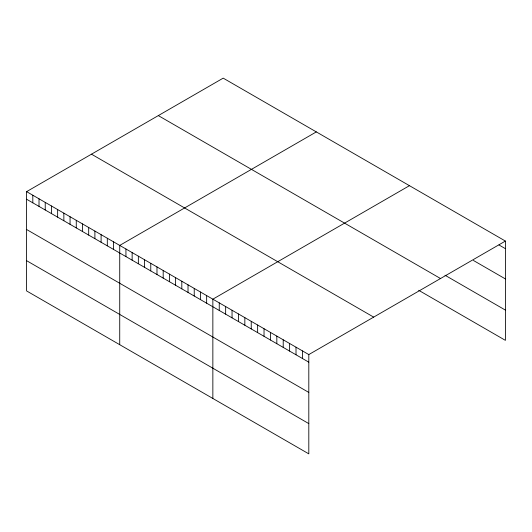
<?xml version="1.0" encoding="UTF-8"?>
<svg xmlns="http://www.w3.org/2000/svg" width="532" height="532" viewBox="0 0 532 532"><rect width="100%" height="100%" fill="white"/><g stroke="black" fill="none" stroke-linecap="round" stroke-linejoin="round"><path stroke-width="0.8" d="M26.6 191.64L308.806 354.571L308.806 453.863L26.6 290.931L26.6 191.64L223.194 78.138L505.4 241.069L505.4 340.36L418.691 290.299M316.321 131.909L119.727 245.412L119.727 344.696M409.447 185.675L212.853 299.177L212.853 398.461M308.806 354.571L505.4 241.069M499.003 244.973L505.4 248.67M473.413 260.461L505.4 278.928M444.985 275.224L505.4 310.103M158.317 115.597L440.523 278.529M91.477 154.187L373.683 317.119M26.6 199.241L308.806 362.172M26.6 229.498L308.806 392.43M26.6 260.673L308.806 423.605M302.409 350.881L302.409 358.475M296.011 347.183L296.011 354.784M289.614 343.492L289.614 351.093M283.217 339.802L283.217 347.396M276.826 336.104L276.826 343.705M270.429 332.414L270.429 340.014M264.032 328.723L264.032 336.317M257.634 325.025L257.634 332.626M251.237 321.335L251.237 328.936M244.84 317.644L244.84 325.238M238.442 313.947L238.442 321.547M232.045 310.256L232.045 317.857M225.648 306.565L225.648 314.159M219.251 302.868L219.251 310.469M206.649 295.593L206.649 303.193M200.438 292.008L200.438 299.609M194.233 288.424L194.233 296.025M188.022 284.839L188.022 292.434M181.811 281.255L181.811 288.849M175.607 277.671L175.607 285.265M169.395 274.086L169.395 281.681M163.191 270.502L163.191 278.096M156.98 266.918L156.98 274.512M150.769 263.333L150.769 270.928M144.564 259.749L144.564 267.343M138.353 256.165L138.353 263.759M132.142 252.58L132.142 260.175M125.938 248.996L125.938 256.59M113.522 241.827L113.522 249.422M107.311 238.243L107.311 245.837M101.1 234.659L101.1 242.253M94.895 231.074L94.895 238.668M88.684 227.49L88.684 235.084M82.48 223.899L82.48 231.5M76.269 220.315L76.269 227.915M70.058 216.73L70.058 224.331M63.853 213.146L63.853 220.747M57.642 209.561L57.642 217.162M51.431 205.977L51.431 213.578M45.227 202.393L45.227 209.994M39.016 198.808L39.016 206.409M32.811 195.224L32.811 202.825"/></g></svg>
